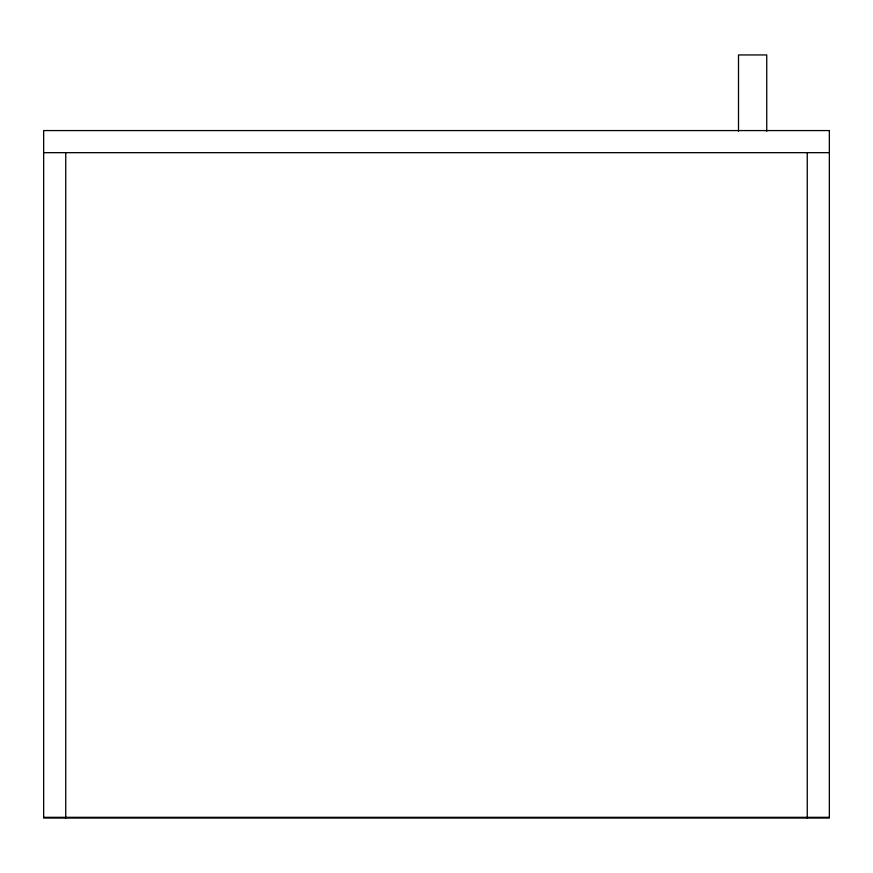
<?xml version="1.0" encoding="UTF-8"?>
<svg xmlns="http://www.w3.org/2000/svg" width="873" height="873" viewBox="0 0 873 873"><rect width="100%" height="100%" fill="white"/><g stroke="black" fill="none" stroke-linecap="round" stroke-linejoin="round"><path stroke-width="1.31" d="M43.65 152.666L829.35 152.666M43.65 817.324L829.35 817.324M807.252 152.666L807.252 818.056M766.734 131.223L766.734 54.944L738.503 54.944L738.503 131.223M65.748 152.666L65.748 818.056M829.35 130.568L43.65 130.568L43.65 818.056L829.35 818.056L829.35 130.568"/></g></svg>
